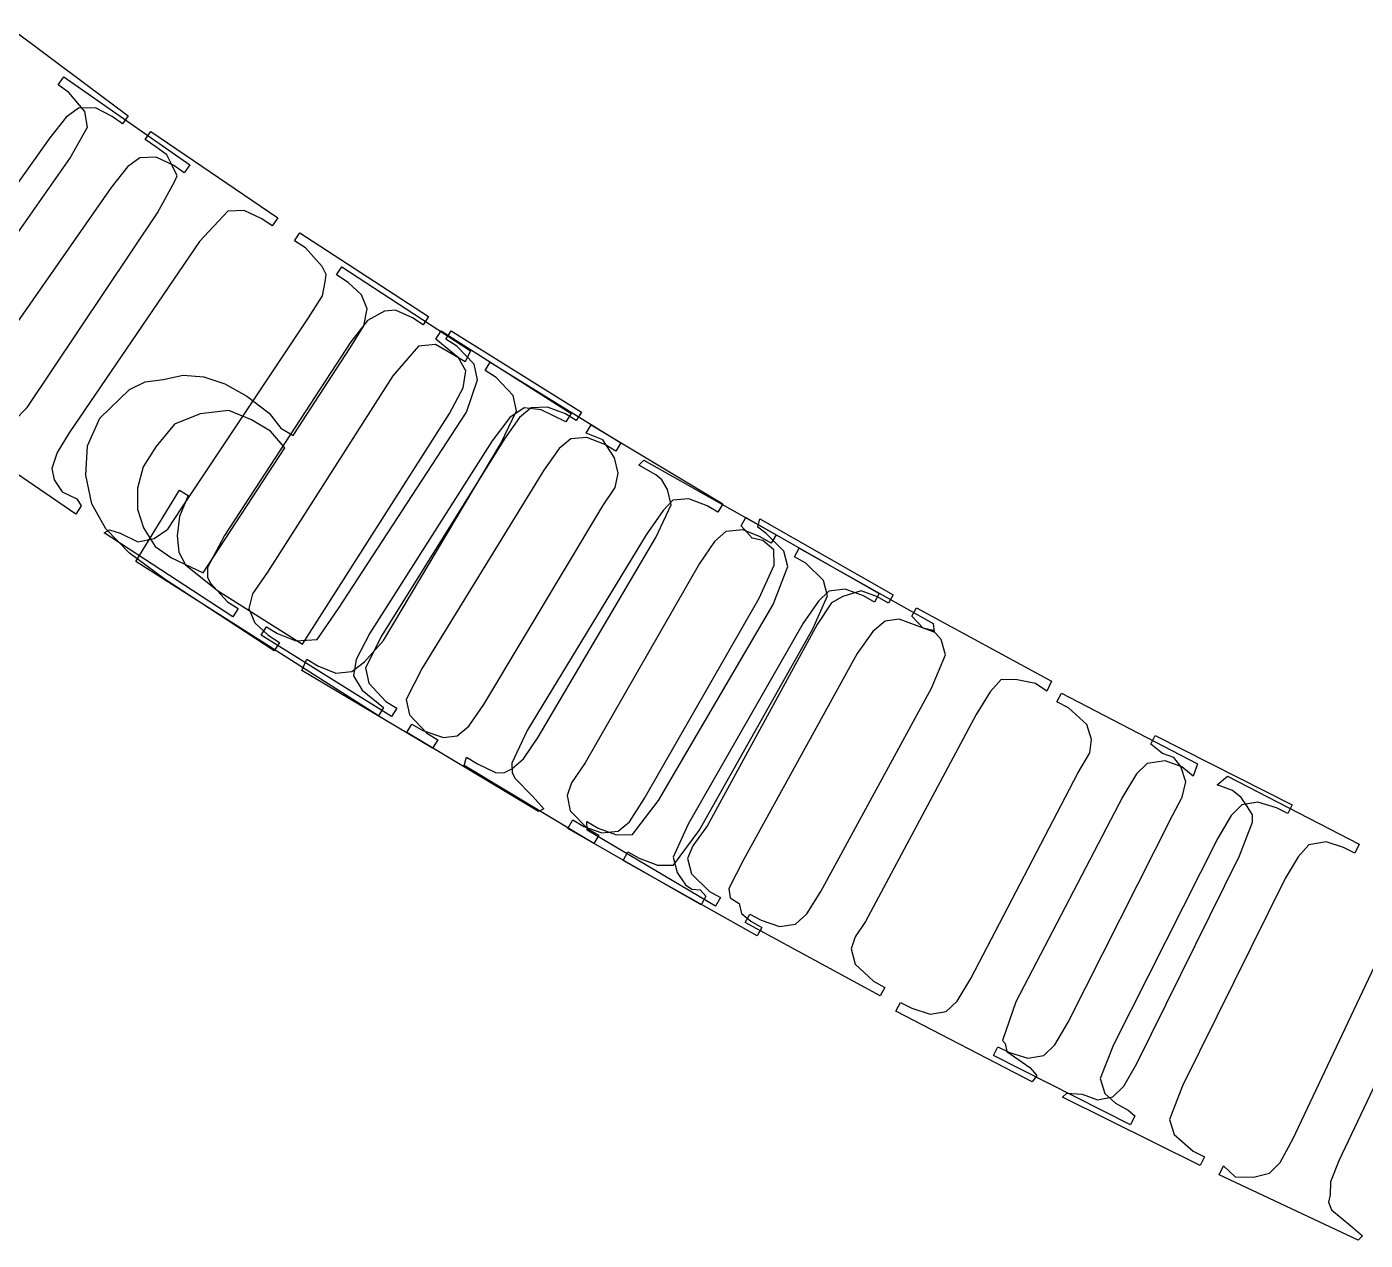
# Model space of a CAD drawing. Header units: millimetres. Extents: x -330 to 330, y -330 to 331.
# Drawn here: x -184.95 to -137.86, y -299.64 to -256.94 of the extents above; entities that cross this region are included whole.
import ezdxf

# ---------------------------------------------------------------- set-up
doc = ezdxf.new("R2010")
doc.units = ezdxf.units.MM
for name, color, linetype in [('Layer 1', 7, 'Continuous'), ('Layer 1 (2)', 7, 'Continuous'), ('Layer 1 (3)', 7, 'Continuous')]:
    doc.layers.add(name, color=color, linetype=linetype)

msp = doc.modelspace()

# ---------------------------------------------------------------- linework, layer by layer
at = {"layer": 'Layer 1'}
for p, q in [((-183.842, -258.9836, -90), (-183.645, -258.7013, -90)), ((-183.645, -258.7013, -90), (-179.215, -261.7964, -90)), ((-183.469, -259.2445, -90), (-183.842, -258.9836, -90)), ((-182.903, -259.9123, -90), (-183.469, -259.2445, -90)), ((-182.812, -260.464, -90), (-182.903, -259.9123, -90)), ((-183.437, -261.5702, -90), (-182.812, -260.464, -90)), ((-188.104, -268.2498, -90), (-183.437, -261.5702, -90)), ((-180.97, -261.5466, -90), (-181.39725, -261.866375, -90)), ((-180.396125, -261.530175, -90), (-180.97, -261.5466, -90)), ((-179.778, -261.8229, -90), (-180.396125, -261.530175, -90)), ((-181.39725, -261.866375, -90), (-181.973, -262.5931, -90)), ((-179.412, -262.0787, -90), (-179.778, -261.8229, -90)), ((-179.215, -261.7964, -90), (-179.412, -262.0787, -90)), ((-181.973, -262.5931, -90), (-186.64, -269.2727, -90)), ((-170.552, -267.9297, -90), (-170.367, -267.6392, -90)), ((-170.367, -267.6392, -90), (-165.801, -270.548, -90)), ((-169.755375, -268.589825, -90), (-170.552, -267.9297, -90)), ((-169.501, -269.0404, -90), (-169.755375, -268.589825, -90)), ((-169.599875, -269.644413, -90), (-169.501, -269.0404, -90)), ((-170.079, -270.5467, -90), (-169.599875, -269.644413, -90)), ((-175.252, -278.6662, -90), (-170.079, -270.5467, -90)), ((-167.957375, -270.69085, -90), (-168.573, -271.5061, -90)), ((-167.449, -270.3475, -90), (-167.957375, -270.69085, -90)), ((-166.855875, -270.416387, -90), (-167.449, -270.3475, -90)), ((-165.986, -270.8383, -90), (-166.855875, -270.416387, -90)), ((-165.801, -270.548, -90), (-165.986, -270.8383, -90)), ((-165.269, -271.242, -90), (-165.092, -270.9467, -90)), ((-165.092, -270.9467, -90), (-160.456, -273.7246, -90)), ((-168.573, -271.5061, -90), (-172.881, -278.2685, -90)), ((-164.678, -271.4762, -90), (-165.269, -271.242, -90)), ((-164.267, -272.103, -90), (-164.678, -271.4762, -90)), ((-164.137, -272.6467, -90), (-164.267, -272.103, -90)), ((-164.248125, -273.1462, -90), (-164.137, -272.6467, -90)), ((-181.113, -275.7484, -90), (-179.568, -273.2367, -90)), ((-179.263, -273.4314, -90), (-179.56975, -274.171337, -90)), ((-179.568, -273.2367, -90), (-179.263, -273.4314, -90)), ((-164.684, -273.7939, -90), (-164.248125, -273.1462, -90)), ((-161.653, -273.541462, -90), (-162.224, -273.5979, -90)), ((-161.016, -273.7905, -90), (-161.653, -273.541462, -90)), ((-168.872, -280.7834, -90), (-164.684, -273.7939, -90)), ((-162.558625, -273.959288, -90), (-163.152, -274.812, -90)), ((-162.224, -273.5979, -90), (-162.558625, -273.959288, -90)), ((-160.633, -274.0199, -90), (-161.016, -273.7905, -90)), ((-160.456, -273.7246, -90), (-160.633, -274.0199, -90)), ((-179.56975, -274.171337, -90), (-179.653, -274.8446, -90)), ((-159.819, -274.4969, -90), (-159.648, -274.1982, -90)), ((-159.648, -274.1982, -90), (-154.958, -276.8832, -90)), ((-179.653, -274.8446, -90), (-179.594125, -275.42175, -90)), ((-163.152, -274.812, -90), (-167.34, -281.7015, -90)), ((-159.424, -274.9258, -90), (-159.819, -274.4969, -90)), ((-159.05675, -275.013225, -90), (-159.424, -274.9258, -90)), ((-179.594125, -275.42175, -90), (-179.368, -275.8735, -90)), ((-158.664, -275.3378, -90), (-159.05675, -275.013225, -90)), ((-158.659, -275.8788, -90), (-158.664, -275.3378, -90)), ((-172.578, -281.1858, -90), (-181.113, -275.7484, -90)), ((-179.368, -275.8735, -90), (-178.233, -276.7673, -90)), ((-159.183, -277.0369, -90), (-158.659, -275.8788, -90)), ((-178.233, -276.7673, -90), (-175.252, -278.6662, -90)), ((-156.728, -276.7916, -90), (-157.099875, -277.148525, -90)), ((-156.158, -276.7238, -90), (-156.728, -276.7916, -90)), ((-155.516, -276.9599, -90), (-156.158, -276.7238, -90)), ((-163.231, -284.1087, -90), (-159.183, -277.0369, -90)), ((-157.099875, -277.148525, -90), (-157.633, -277.9241, -90)), ((-155.129, -277.1819, -90), (-155.516, -276.9599, -90)), ((-154.958, -276.8832, -90), (-155.129, -277.1819, -90)), ((-157.633, -277.9241, -90), (-161.681, -284.9958, -90)), ((-172.881, -278.2685, -90), (-173.359375, -279.201763, -90)), ((-173.359375, -279.201763, -90), (-173.456, -279.7772, -90)), ((-173.456, -279.7772, -90), (-173.143125, -280.285625, -90)), ((-173.143125, -280.285625, -90), (-172.393, -280.8956, -90)), ((-148.711, -280.6868, -90), (-148.552, -280.3812, -90)), ((-148.552, -280.3812, -90), (-143.758, -282.876, -90)), ((-172.393, -280.8956, -90), (-172.578, -281.1858, -90)), ((-169.39775, -281.547387, -90), (-168.872, -280.7834, -90)), ((-148.307, -280.8972, -90), (-148.711, -280.6868, -90)), ((-147.659, -281.4859, -90), (-148.307, -280.8972, -90)), ((-171.576, -281.7661, -90), (-171.399, -281.4708, -90)), ((-171.399, -281.4708, -90), (-171.008, -281.7049, -90)), ((-169.808, -281.8925, -90), (-169.39775, -281.547387, -90)), ((-147.497, -282.0211, -90), (-147.659, -281.4859, -90)), ((-166.94, -284.5439, -90), (-171.576, -281.7661, -90)), ((-171.008, -281.7049, -90), (-170.289875, -281.950425, -90)), ((-170.289875, -281.950425, -90), (-169.808, -281.8925, -90)), ((-167.34, -281.7015, -90), (-167.887, -282.8487, -90)), ((-147.554, -282.479512, -90), (-147.497, -282.0211, -90)), ((-147.974, -283.199, -90), (-147.554, -282.479512, -90)), ((-167.887, -282.8487, -90), (-167.87625, -283.193725, -90)), ((-145.53, -282.8556, -90), (-145.912625, -283.228088, -90)), ((-144.906875, -282.764988, -90), (-145.53, -282.8556, -90)), ((-144.313, -282.9752, -90), (-144.906875, -282.764988, -90)), ((-143.758, -282.876, -90), (-143.917, -283.3051, -90)), ((-167.87625, -283.193725, -90), (-167.765, -283.3877, -90)), ((-167.765, -283.3877, -90), (-167.146, -284.0193, -90)), ((-151.735, -290.4272, -90), (-147.974, -283.199, -90)), ((-145.912625, -283.228088, -90), (-146.389, -284.0235, -90)), ((-143.917, -283.3051, -90), (-144.313, -282.9752, -90)), ((-143.069, -283.6118, -90), (-142.704, -283.3033, -90)), ((-142.704, -283.3033, -90), (-138.073, -285.7012, -90)), ((-142.53, -283.8139, -90), (-143.069, -283.6118, -90)), ((-142.222, -284.057063, -90), (-142.53, -283.8139, -90)), ((-167.146, -284.0193, -90), (-166.763, -284.4534, -90)), ((-163.741125, -284.916888, -90), (-163.231, -284.1087, -90)), ((-146.389, -284.0235, -90), (-150.15, -291.2516, -90)), ((-142.001, -284.3897, -90), (-142.222, -284.057063, -90)), ((-166.763, -284.4534, -90), (-166.94, -284.5439, -90)), ((-165.914, -285.1451, -90), (-165.743, -284.8463, -90)), ((-165.743, -284.8463, -90), (-165.348, -285.0726, -90)), ((-141.832, -284.663737, -90), (-142.001, -284.3897, -90)), ((-141.828, -284.9215, -90), (-141.832, -284.663737, -90)), ((-161.224, -287.8298, -90), (-165.914, -285.1451, -90)), ((-165.348, -285.0726, -90), (-164.711875, -285.30535, -90)), ((-164.711875, -285.30535, -90), (-164.144, -285.2363, -90)), ((-164.144, -285.2363, -90), (-163.741125, -284.916888, -90)), ((-161.681, -284.9958, -90), (-162.204, -286.1536, -90)), ((-142.281, -286.1089, -90), (-141.828, -284.9215, -90)), ((-139.845, -285.7166, -90), (-140.219875, -286.14655, -90)), ((-139.2415, -285.614537, -90), (-139.845, -285.7166, -90)), ((-138.626, -285.8115, -90), (-139.2415, -285.614537, -90)), ((-138.073, -285.7012, -90), (-138.226, -286.0097, -90)), ((-162.204, -286.1536, -90), (-162.072, -286.6902, -90)), ((-145.897, -293.4112, -90), (-142.281, -286.1089, -90)), ((-140.219875, -286.14655, -90), (-140.681, -286.9014, -90)), ((-138.226, -286.0097, -90), (-138.626, -285.8115, -90)), ((-162.072, -286.6902, -90), (-161.769125, -287.128462, -90)), ((-161.769125, -287.128462, -90), (-161.547891, -287.282808, -90)), ((-140.681, -286.9014, -90), (-144.296, -294.2036, -90)), ((-161.547891, -287.282808, -90), (-161.257, -287.3091, -90)), ((-161.257, -287.3091, -90), (-161.053, -287.5311, -90)), ((-161.053, -287.5311, -90), (-161.224, -287.8298, -90)), ((-152.2135, -291.2214, -90), (-151.735, -290.4272, -90)), ((-154.374, -291.5705, -90), (-154.216, -291.2651, -90)), ((-154.216, -291.2651, -90), (-153.811, -291.4755, -90)), ((-152.602, -291.5908, -90), (-152.2135, -291.2214, -90)), ((-150.15, -291.2516, -90), (-150.627, -292.6132, -90)), ((-149.58, -294.0649, -90), (-154.374, -291.5705, -90)), ((-153.811, -291.4755, -90), (-153.166375, -291.682475, -90)), ((-153.166375, -291.682475, -90), (-152.602, -291.5908, -90)), ((-150.627, -292.6132, -90), (-150.5325, -292.713738, -90)), ((-150.5325, -292.713738, -90), (-150.474, -292.9915, -90)), ((-150.474, -292.9915, -90), (-149.66, -293.5535, -90)), ((-149.66, -293.5535, -90), (-149.421, -293.8382, -90)), ((-146.359875, -294.21475, -90), (-145.897, -293.4112, -90)), ((-149.421, -293.8382, -90), (-149.58, -294.0649, -90)), ((-146.741, -294.5917, -90), (-146.359875, -294.21475, -90)), ((-144.296, -294.2036, -90), (-144.749, -295.3908, -90)), ((-148.513, -294.6071, -90), (-148.36, -294.4653, -90)), ((-143.67, -297.005, -90), (-148.513, -294.6071, -90)), ((-148.36, -294.4653, -90), (-147.816, -294.5007, -90)), ((-147.816, -294.5007, -90), (-147.286, -294.694738, -90)), ((-147.286, -294.694738, -90), (-146.741, -294.5917, -90)), ((-144.749, -295.3908, -90), (-144.585, -295.9186, -90)), ((-144.585, -295.9186, -90), (-143.917, -296.4983, -90)), ((-143.917, -296.4983, -90), (-143.517, -296.6965, -90)), ((-143.517, -296.6965, -90), (-143.67, -297.005, -90))]:
    msp.add_line(p, q, dxfattribs=at)
at = {"layer": 'Layer 1 (2)'}
for p, q in [((-185.567, -256.9357), (-181.374, -260.0671)), ((-183.127, -259.8028), (-183.556875, -260.11895)), ((-182.533625, -259.791138), (-183.127, -259.8028)), ((-181.938, -260.089), (-182.533625, -259.791138)), ((-183.556875, -260.11895), (-184.139, -260.841)), ((-181.574, -260.3478), (-181.938, -260.089)), ((-181.374, -260.0671), (-181.574, -260.3478)), ((-180.78, -260.9003), (-180.586, -260.6158)), ((-180.586, -260.6158), (-176.12, -263.6588)), ((-184.139, -260.841), (-188.86, -267.482)), ((-180.403, -261.1569), (-180.78, -260.9003)), ((-180.02225, -261.447975), (-180.403, -261.1569)), ((-179.829, -261.8181), (-180.02225, -261.447975)), ((-179.6575, -262.1801), (-179.829, -261.8181)), ((-179.732, -262.3687), (-179.6575, -262.1801)), ((-180.344, -263.4821), (-179.732, -262.3687)), ((-184.932, -270.3353), (-180.344, -263.4821)), ((-177.877, -263.4297), (-178.868, -264.4877)), ((-177.304, -263.406262), (-177.877, -263.4297)), ((-176.683, -263.6919), (-177.304, -263.406262)), ((-176.12, -263.6588), (-176.314, -263.9432)), ((-176.314, -263.9432), (-176.683, -263.6919)), ((-178.868, -264.4877), (-183.456, -271.2216)), ((-175.524, -264.47), (-175.336, -264.1819)), ((-175.142, -264.7192), (-175.524, -264.47)), ((-175.336, -264.1819), (-170.81, -267.1349)), ((-174.555, -265.3688), (-175.142, -264.7192)), ((-174.40975, -265.6573), (-174.555, -265.3688)), ((-174.538875, -266.405825), (-174.446, -265.917)), ((-174.446, -265.917), (-174.40975, -265.6573)), ((-175.036, -267.1735), (-174.538875, -266.405825)), ((-172.361, -266.9409), (-172.961875, -267.273875)), ((-171.97225, -266.906125), (-172.361, -266.9409)), ((-171.372, -267.1793), (-171.97225, -266.906125)), ((-179.489, -273.8669), (-175.036, -267.1735)), ((-172.961875, -267.273875), (-173.541, -268.0186)), ((-170.998, -267.4233), (-171.372, -267.1793)), ((-170.81, -267.1349), (-170.998, -267.4233)), ((-170.199, -267.9329), (-170.017, -267.641)), ((-170.017, -267.641), (-165.433, -270.503)), ((-173.541, -268.0186), (-177.993, -274.8427)), ((-169.813, -268.1742), (-170.199, -267.9329)), ((-169.213, -268.8118), (-169.813, -268.1742)), ((-169.093, -269.3582), (-169.213, -268.8118)), ((-169.477, -270.4951), (-169.093, -269.3582)), ((-185.931, -271.3381), (-184.932, -270.3353)), ((-173.976, -277.4068), (-169.477, -270.4951)), ((-167.60825, -270.685575), (-168.146, -271.441)), ((-167.198, -270.3443), (-167.60825, -270.685575)), ((-166.626375, -270.325712), (-167.198, -270.3443)), ((-165.994, -270.5586), (-166.626375, -270.325712)), ((-165.615, -270.7951), (-165.994, -270.5586)), ((-165.433, -270.503), (-165.615, -270.7951)), ((-183.222, -274.0826), (-187.688, -271.0399)), ((-183.456, -271.2216), (-183.879, -271.9135)), ((-168.146, -271.441), (-172.461, -278.3527)), ((-183.879, -271.9135), (-184.068, -272.4758)), ((-184.068, -272.4758), (-183.978, -272.8806)), ((-183.978, -272.8806), (-183.69975, -273.3037)), ((-183.69975, -273.3037), (-183.18, -273.5468)), ((-183.18, -273.5468), (-183.028, -273.7981)), ((-183.028, -273.7981), (-183.222, -274.0826)), ((-179.984, -274.610138), (-179.489, -273.8669)), ((-159.235, -274.5453), (-159.163, -274.2461)), ((-159.163, -274.2461), (-154.468, -276.9226)), ((-182.228, -274.7454), (-182.04, -274.6427)), ((-177.702, -277.6984), (-182.228, -274.7454)), ((-182.04, -274.6427), (-181.658, -274.7538)), ((-181.658, -274.7538), (-181.037, -275.055463)), ((-181.037, -275.055463), (-180.467, -274.9396)), ((-180.467, -274.9396), (-179.984, -274.610138)), ((-177.993, -274.8427), (-178.583, -275.9683)), ((-158.937, -274.771), (-159.235, -274.5453)), ((-158.312, -275.3841), (-158.937, -274.771)), ((-158.171, -275.9251), (-158.312, -275.3841)), ((-178.583, -275.9683), (-178.582875, -276.310913)), ((-178.582875, -276.310913), (-178.483, -276.5117)), ((-158.693, -277.2674), (-158.171, -275.9251)), ((-178.483, -276.5117), (-177.888, -277.1663)), ((-155.593375, -276.784588), (-156.238, -276.9869)), ((-155.026, -277.0004), (-155.593375, -276.784588)), ((-177.888, -277.1663), (-177.514, -277.4102)), ((-162.728, -284.1629), (-158.693, -277.2674)), ((-156.634, -277.211), (-157.141, -277.9685)), ((-156.238, -276.9869), (-156.634, -277.211)), ((-154.638, -277.2216), (-155.026, -277.0004)), ((-154.468, -276.9226), (-154.638, -277.2216)), ((-177.514, -277.4102), (-177.702, -277.6984)), ((-174.732, -278.4987), (-173.976, -277.4068)), ((-153.814, -277.6809), (-153.649, -277.3785)), ((-153.413, -278.1034), (-153.814, -277.6809)), ((-153.649, -277.3785), (-148.902, -279.9605)), ((-176.697, -278.34), (-176.515, -278.0479)), ((-176.515, -278.0479), (-176.128, -278.2894)), ((-157.141, -277.9685), (-161, -285.0472)), ((-153.05775, -278.180937), (-153.413, -278.1034)), ((-152.776, -278.499), (-153.05775, -278.180937)), ((-172.113, -281.202), (-176.697, -278.34)), ((-176.128, -278.2894), (-175.476875, -278.546188)), ((-175.476875, -278.546188), (-174.732, -278.4987)), ((-172.461, -278.3527), (-173.029, -279.4899)), ((-152.624, -279.0372), (-152.776, -278.499)), ((-153.123, -280.2061), (-152.624, -279.0372)), ((-173.029, -279.4899), (-172.917, -280.0312)), ((-172.917, -280.0312), (-172.31, -280.6736)), ((-150.673, -279.9076), (-151.062125, -280.344075)), ((-150.10525, -279.913138), (-150.673, -279.9076)), ((-149.458, -280.0494), (-150.10525, -279.913138)), ((-149.066, -280.3127), (-149.458, -280.0494)), ((-148.902, -279.9605), (-149.066, -280.3127)), ((-157.015, -287.3644), (-153.123, -280.2061)), ((-151.062125, -280.344075), (-151.554, -281.1356)), ((-172.31, -280.6736), (-171.931, -280.9101)), ((-171.931, -280.9101), (-172.113, -281.202)), ((-151.554, -281.1356), (-155.447, -288.4248)), ((-145.407, -282.1823), (-145.252, -281.8751)), ((-145.252, -281.8751), (-140.429, -284.3129)), ((-145, -282.514), (-145.407, -282.1823)), ((-144.601, -282.6495), (-145, -282.514)), ((-144.346, -282.9689), (-144.601, -282.6495)), ((-144.178, -283.502), (-144.346, -282.9689)), ((-144.3085, -284.04435), (-144.178, -283.502)), ((-163.639, -285.3636), (-162.728, -284.1629)), ((-144.64, -284.6857), (-144.3085, -284.04435)), ((-142.201, -284.3135), (-142.578875, -284.69035)), ((-141.63575, -284.216112), (-142.201, -284.3135)), ((-140.982, -284.4188), (-141.63575, -284.216112)), ((-140.429, -284.3129), (-140.584, -284.6201)), ((-148.316, -291.9578), (-144.64, -284.6857)), ((-142.578875, -284.69035), (-143.046, -285.4911)), ((-140.584, -284.6201), (-140.982, -284.4188)), ((-165.228, -285.2041), (-165.239, -284.9051)), ((-165.239, -284.9051), (-164.843, -285.1308)), ((-160.714, -287.8803), (-165.228, -285.2041)), ((-164.843, -285.1308), (-164.206875, -285.371137)), ((-161, -285.0472), (-161.521875, -285.753125)), ((-164.206875, -285.371137), (-163.639, -285.3636)), ((-161.521875, -285.753125), (-161.698, -286.2063)), ((-143.046, -285.4911), (-146.722, -292.7635)), ((-161.698, -286.2063), (-161.565, -286.7426)), ((-161.565, -286.7426), (-160.932, -287.3604)), ((-160.932, -287.3604), (-160.544, -287.5813)), ((-160.544, -287.5813), (-160.714, -287.8803)), ((-157.508625, -288.149613), (-157.015, -287.3644)), ((-159.675, -288.459), (-159.511, -288.1565)), ((-154.928, -291.041), (-159.675, -288.459)), ((-159.511, -288.1565), (-159.111, -288.3746)), ((-159.111, -288.3746), (-158.469625, -288.593212)), ((-158.469625, -288.593212), (-157.904, -288.5116)), ((-157.904, -288.5116), (-157.508625, -288.149613)), ((-155.447, -288.4248), (-155.80025, -288.956725)), ((-155.80025, -288.956725), (-155.945, -289.3868)), ((-155.945, -289.3868), (-155.801, -289.9202)), ((-155.801, -289.9202), (-155.156, -290.5253)), ((-155.156, -290.5253), (-154.764, -290.7386)), ((-154.764, -290.7386), (-154.928, -291.041)), ((-148.785375, -292.757463), (-148.316, -291.9578)), ((-150.942, -293.1318), (-150.787, -292.8246)), ((-150.787, -292.8246), (-150.38, -293.0302)), ((-149.17, -293.1312), (-148.785375, -292.757463)), ((-146.722, -292.7635), (-147.185, -293.9469)), ((-146.119, -295.5699), (-150.942, -293.1318)), ((-150.38, -293.0302), (-149.733, -293.22965)), ((-149.733, -293.22965), (-149.17, -293.1312)), ((-147.185, -293.9469), (-147.025, -294.4758)), ((-147.025, -294.4758), (-146.6535, -294.814237)), ((-146.6535, -294.814237), (-146.207, -295.0611)), ((-146.207, -295.0611), (-145.964, -295.2627)), ((-145.964, -295.2627), (-146.119, -295.5699))]:
    msp.add_line(p, q, dxfattribs=at)
at = {"layer": 'Layer 1 (3)'}
for p, q in [((-174.049, -265.6659, -140), (-173.861, -265.3778, -140)), ((-173.861, -265.3778, -140), (-169.339, -268.3385, -140)), ((-173.644, -265.9308, -140), (-174.049, -265.6659, -140)), ((-173.177, -266.368863, -140), (-173.644, -265.9308, -140)), ((-172.974, -266.8592, -140), (-173.177, -266.368863, -140)), ((-173.091875, -267.45685, -140), (-172.974, -266.8592, -140)), ((-173.566, -268.2393, -140), (-173.091875, -267.45685, -140)), ((-175.579, -271.3129, -140), (-173.566, -268.2393, -140)), ((-171.167, -268.1755, -140), (-172.072, -269.2177, -140)), ((-170.567, -268.117225, -140), (-171.167, -268.1755, -140)), ((-169.901, -268.507, -140), (-170.567, -268.117225, -140)), ((-169.339, -268.3385, -140), (-169.528, -268.724, -140)), ((-169.528, -268.724, -140), (-169.901, -268.507, -140)), ((-168.827, -269.0362, -140), (-168.646, -268.7433, -140)), ((-168.646, -268.7433, -140), (-164.047, -271.582, -140)), ((-180.149, -269.3537, -140), (-179.446781, -269.198578, -140)), ((-179.446781, -269.198578, -140), (-178.723, -269.255275, -140)), ((-178.723, -269.255275, -140), (-177.977469, -269.506109, -140)), ((-172.072, -269.2177, -140), (-176.481, -276.1297, -140)), ((-168.439, -269.2756, -140), (-168.827, -269.0362, -140)), ((-167.836, -269.9104, -140), (-168.439, -269.2756, -140)), ((-182.377, -270.7086, -140), (-181.327125, -269.700437, -140)), ((-181.327125, -269.700437, -140), (-180.780203, -269.435564, -140)), ((-180.780203, -269.435564, -140), (-180.149, -269.3537, -140)), ((-177.977469, -269.506109, -140), (-177.21, -269.9334, -140)), ((-177.21, -269.9334, -140), (-176.421, -270.5279, -140)), ((-167.714, -270.4557, -140), (-167.836, -269.9104, -140)), ((-182.813, -271.685388, -140), (-182.377, -270.7086, -140)), ((-178.851, -270.5602, -140), (-179.750875, -270.917637, -140)), ((-177.84175, -270.438675, -140), (-178.851, -270.5602, -140)), ((-177.044, -270.7652, -140), (-177.84175, -270.438675, -140)), ((-176.421, -270.5279, -140), (-176.006375, -271.060012, -140)), ((-168.275, -271.5958, -140), (-167.714, -270.4557, -140)), ((-179.750875, -270.917637, -140), (-180.41, -271.7148, -140)), ((-176.367, -271.1608, -140), (-177.044, -270.7652, -140)), ((-175.869, -271.7566, -140), (-176.367, -271.1608, -140)), ((-176.006375, -271.060012, -140), (-175.579, -271.3129, -140)), ((-172.396, -278.5294, -140), (-168.275, -271.5958, -140)), ((-165.813, -271.4322, -140), (-166.22175, -271.77565, -140)), ((-165.241625, -271.383162, -140), (-165.813, -271.4322, -140)), ((-164.608, -271.6405, -140), (-165.241625, -271.383162, -140)), ((-164.228, -271.8749, -140), (-164.608, -271.6405, -140)), ((-164.047, -271.582, -140), (-164.228, -271.8749, -140)), ((-182.865, -272.7173, -140), (-182.813, -271.685388, -140)), ((-180.41, -271.7148, -140), (-180.852, -272.421062, -140)), ((-178.743, -276.1455, -140), (-175.869, -271.7566, -140)), ((-166.22175, -271.77565, -140), (-166.755, -272.534, -140)), ((-180.852, -272.421062, -140), (-181.054, -273.1706, -140)), ((-166.755, -272.534, -140), (-171.036, -279.5057, -140)), ((-163.417, -272.3644, -140), (-163.243, -272.1847, -140)), ((-162.815, -272.7033, -140), (-163.417, -272.3644, -140)), ((-163.243, -272.1847, -140), (-158.588, -274.8144, -140)), ((-182.6515, -273.718713, -140), (-182.865, -272.7173, -140)), ((-162.6015, -272.8785, -140), (-162.815, -272.7033, -140)), ((-162.409, -273.2184, -140), (-162.6015, -272.8785, -140)), ((-181.054, -273.1706, -140), (-181.0515, -273.905737, -140)), ((-162.276, -273.7614, -140), (-162.409, -273.2184, -140)), ((-182.159, -274.6038, -140), (-182.6515, -273.718713, -140)), ((-181.0515, -273.905737, -140), (-180.836, -274.5697, -140)), ((-162.815, -274.9126, -140), (-162.276, -273.7614, -140)), ((-181.33525, -275.455775, -140), (-182.159, -274.6038, -140)), ((-180.836, -274.5697, -140), (-180.430375, -275.224475, -140)), ((-166.955, -281.9304, -140), (-162.815, -274.9126, -140)), ((-160.357, -274.6998, -140), (-160.758, -275.051187, -140)), ((-159.744125, -274.639275, -140), (-160.357, -274.6998, -140)), ((-159.147, -274.8837, -140), (-159.744125, -274.639275, -140)), ((-158.763, -275.1107, -140), (-159.147, -274.8837, -140)), ((-158.588, -274.8144, -140), (-158.763, -275.1107, -140)), ((-180.430375, -275.224475, -140), (-179.859, -275.6259, -140)), ((-160.758, -275.051187, -140), (-161.276, -275.8201, -140)), ((-157.944, -275.5833, -140), (-157.774, -275.2835, -140)), ((-157.774, -275.2835, -140), (-153.066, -277.9362, -140)), ((-180.117, -276.358, -140), (-181.33525, -275.455775, -140)), ((-179.859, -275.6259, -140), (-178.743, -276.1455, -140)), ((-161.276, -275.8201, -140), (-165.308, -282.8379, -140)), ((-157.546, -275.8071, -140), (-157.944, -275.5833, -140)), ((-156.919, -276.417, -140), (-157.546, -275.8071, -140)), ((-176.249, -278.8906, -140), (-180.117, -276.358, -140)), ((-176.481, -276.1297, -140), (-177.005, -276.8881, -140)), ((-156.775, -276.9573, -140), (-156.919, -276.417, -140)), ((-177.005, -276.8881, -140), (-177.136, -277.4092, -140)), ((-157.29, -278.1188, -140), (-156.775, -276.9573, -140)), ((-177.136, -277.4092, -140), (-176.926625, -277.91325, -140)), ((-154.256875, -277.7851, -140), (-154.751, -277.8569, -140)), ((-153.624, -278.0169, -140), (-154.256875, -277.7851, -140)), ((-176.926625, -277.91325, -140), (-176.457, -278.3429, -140)), ((-161.29, -285.2181, -140), (-157.29, -278.1188, -140)), ((-155.17875, -278.216262, -140), (-155.734, -278.9954, -140)), ((-154.751, -277.8569, -140), (-155.17875, -278.216262, -140)), ((-153.023, -278.236, -140), (-153.624, -278.0169, -140)), ((-153.066, -277.9362, -140), (-153.023, -278.236, -140)), ((-176.457, -278.3429, -140), (-176.061, -278.6027, -140)), ((-176.061, -278.6027, -140), (-176.249, -278.8906, -140)), ((-173.071, -279.286438, -140), (-172.396, -278.5294, -140)), ((-175.271, -279.593, -140), (-175.091, -279.1835, -140)), ((-175.091, -279.1835, -140), (-174.703, -279.4229, -140)), ((-155.734, -278.9954, -140), (-159.734, -286.2447, -140)), ((-170.673, -282.3151, -140), (-175.271, -279.593, -140)), ((-174.703, -279.4229, -140), (-174.07525, -279.676525, -140)), ((-174.07525, -279.676525, -140), (-173.506, -279.6261, -140)), ((-173.506, -279.6261, -140), (-173.071, -279.286438, -140)), ((-171.036, -279.5057, -140), (-171.597, -280.6075, -140)), ((-171.597, -280.6075, -140), (-171.483, -281.1483, -140)), ((-171.483, -281.1483, -140), (-170.872, -281.7878, -140)), ((-170.872, -281.7878, -140), (-170.492, -282.0222, -140)), ((-170.492, -282.0222, -140), (-170.673, -282.3151, -140)), ((-167.47575, -282.697775, -140), (-166.955, -281.9304, -140)), ((-169.557, -282.9313, -140), (-169.477, -282.635, -140)), ((-164.998, -285.6777, -140), (-169.557, -282.9313, -140)), ((-169.477, -282.635, -140), (-169.085, -282.8665, -140)), ((-169.085, -282.8665, -140), (-168.451875, -283.175313, -140)), ((-167.884, -283.0459, -140), (-167.47575, -282.697775, -140)), ((-165.308, -282.8379, -140), (-165.778625, -283.538187, -140)), ((-168.451875, -283.175313, -140), (-168.159828, -283.190795, -140)), ((-168.159828, -283.190795, -140), (-167.884, -283.0459, -140)), ((-165.778625, -283.538187, -140), (-165.932, -283.9888, -140)), ((-165.932, -283.9888, -140), (-165.831, -284.527, -140)), ((-165.831, -284.527, -140), (-165.207, -285.1543, -140)), ((-165.207, -285.1543, -140), (-164.823, -285.3811, -140)), ((-162.195, -286.4352, -140), (-161.29, -285.2181, -140)), ((-164.823, -285.3811, -140), (-164.998, -285.6777, -140)), ((-163.966, -286.2727, -140), (-163.797, -285.9729, -140)), ((-163.797, -285.9729, -140), (-163.4, -286.1965, -140)), ((-163.4, -286.1965, -140), (-162.76225, -286.435212, -140)), ((-159.734, -286.2447, -140), (-160.249, -287.2562, -140)), ((-159.257, -288.9254, -140), (-163.966, -286.2727, -140)), ((-162.76225, -286.435212, -140), (-162.195, -286.4352, -140)), ((-160.249, -287.2562, -140), (-160.204, -287.583762, -140)), ((-160.204, -287.583762, -140), (-159.892, -287.7917, -140)), ((-159.892, -287.7917, -140), (-159.803375, -288.143175, -140)), ((-159.803375, -288.143175, -140), (-159.477, -288.4063, -140)), ((-159.477, -288.4063, -140), (-159.088, -288.6254, -140)), ((-159.088, -288.6254, -140), (-159.257, -288.9254, -140)), ((-140.406, -296.0845, -140), (-136.928, -288.7159, -140)), ((-135.313, -289.4781, -140), (-138.791, -296.8468, -140)), ((-140.85375, -296.896688, -140), (-140.406, -296.0845, -140)), ((-142.999, -297.3291, -140), (-142.853, -297.018, -140)), ((-142.853, -297.018, -140), (-142.44, -297.4101, -140)), ((-141.228, -297.2807, -140), (-140.85375, -296.896688, -140)), ((-138.791, -296.8468, -140), (-139.08775, -297.578963, -140)), ((-138.112, -299.636, -140), (-142.999, -297.3291, -140)), ((-142.44, -297.4101, -140), (-141.78825, -297.419013, -140)), ((-141.78825, -297.419013, -140), (-141.228, -297.2807, -140)), ((-139.08775, -297.578963, -140), (-139.098, -298.0424, -140)), ((-139.098, -298.0424, -140), (-139.157, -298.2986, -140)), ((-139.157, -298.2986, -140), (-139.048, -298.5671, -140)), ((-139.048, -298.5671, -140), (-138.369, -299.1341, -140)), ((-138.369, -299.1341, -140), (-137.965, -299.4844, -140)), ((-137.965, -299.4844, -140), (-138.112, -299.636, -140))]:
    msp.add_line(p, q, dxfattribs=at)

doc.saveas('drawing.dxf')
